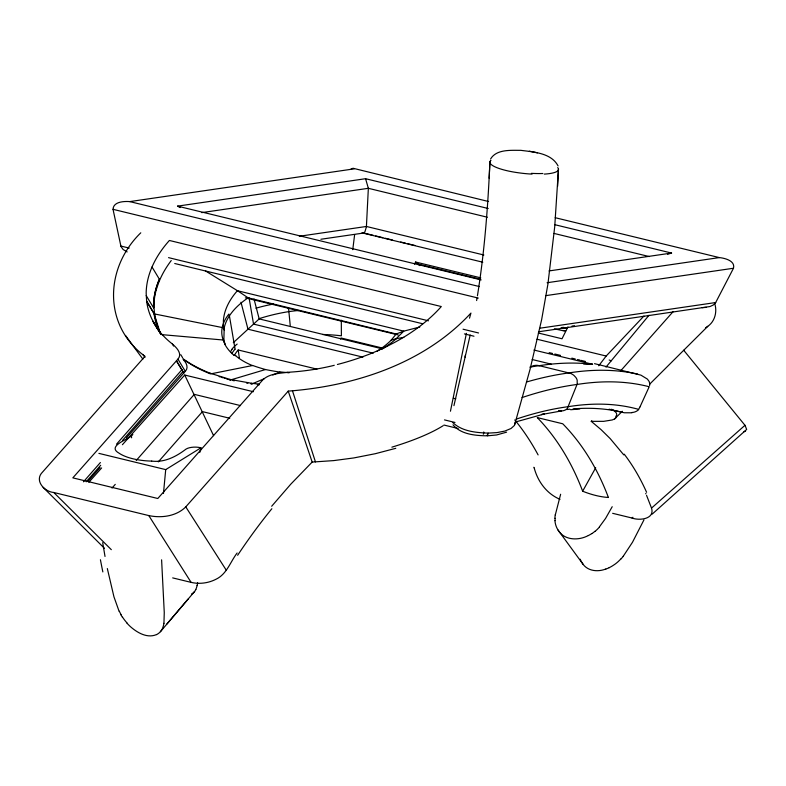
<?xml version="1.0" encoding="UTF-8"?>
<svg xmlns="http://www.w3.org/2000/svg" width="786" height="786" viewBox="0 0 786 786"><rect width="100%" height="100%" fill="white"/><g stroke="black" fill="none" stroke-linecap="round" stroke-linejoin="round"><path stroke-width="1.18" d="M558.453 169.059L554.72 226.732L547.901 284.208L541.642 319.656L530.088 369.214L514.457 425.413L511.047 428.488L504.848 431.062L496.968 432.605L488.106 433.115L487.585 435.808L496.595 434.972L506.597 432.162M714.68 303.406C717.363 311.551 715.044 321.346 707.764 326.337L649.796 384.03L649.226 381.603L647.418 379.117L640.934 375.148L600.209 365.038M555.063 518.279L555.103 520.637M649.796 384.059L649.6 385.572M224.128 342.49L225.081 344.297L223.863 340.063L224.197 327.929A98.623 51.011 -6.5 0 1 248.101 297.825M477.426 295.801C484.51 251.716 487.939 207.131 489.884 162.545M489.157 178.235L489.924 161.798M557.638 186.223L558.414 169.805M163.459 493.421L165.718 469.615L200.961 447.804L200.656 450.211M197.61 582.74L197.207 585.57M352.757 249.673L354.604 234.827M555.329 514.83L560.634 494.256M163.94 623.337L164.264 612.579L161.602 559.828M199.801 452.402L200.961 447.804M465.047 357.149L465.361 355.174M476.63 300.557L477.023 298.179M450.447 411.225L466.412 333.303M469.517 318.163L470.942 313.034M470.185 335.003L453.944 405.645M515.076 423.978L515.213 422.514M340.593 339.13L341.036 338L382.733 348.129M640.05 406.784L649.197 386.741L648.421 386.545A727.934 309.871 -60.8 0 0 577.032 384.462A727.934 327.104 -60.3 0 0 522.051 397.559M639.922 407.069L638.556 409.349A679.301 289.169 -60.8 0 0 568.514 406.637A679.301 305.243 -60.3 0 0 516.382 419.095M643.95 519.89L632.494 542.242L623.2 556.331M490.552 159.047C496.418 149.055 510.743 150.401 520.764 150.332C533.714 152.022 551.291 152.916 558.06 165.925M414.536 264.184L415.607 262.033L480.777 277.861M567.944 326.897L562.019 338.776L538.322 333.018M538.705 331.771L710.033 306.53L713.364 304.968L715.496 302.885L733.485 268.252C735.46 260.814 724.918 258.152 719.347 257.592L555.191 217.702M230.544 351.686L231.968 349.406M612.206 506.715L605.564 518.436L599.384 526.885M608.413 497.469A66.722 34.24 33.6 0 1 582.652 491.211L595.7 467.758M172.684 577.897L191.106 582.367C199.457 584.352 208.506 583.133 216.121 579.184C226.82 574.085 230.347 561.823 237.117 553.01M643.931 316.051L606.173 356.038L598.745 365.765M288.089 372.81L287.794 372.318C279.305 373.409 269.5 373.556 262.907 379.766L157.799 498.501L72.833 477.859L177.941 359.114C182.716 353.779 176.506 347.481 172.399 344.072L173.578 346.036M126.369 437.91L185.299 371.336C188.699 367.986 186.557 362.867 183.619 360.037M419.822 326.996L403.778 331.142L396.213 333.991L391.114 340.23A97.926 50.648 -6.5 0 1 377.064 351.254M271.671 506.253L290.741 484.215L312.17 462.07L333.785 460.596L353.818 457.933L375.374 453.689L395.78 448.315M605.977 367.111L649 315.274M160.393 631.698L194.594 591.485A28.876 17.842 44.1 0 0 195.852 589.471M166.887 624.025L188.09 599.099M83.454 481.818L100.392 462.532M116.525 444.169L181.89 369.744M86.185 481.798L100.696 465.273M122.469 440.484L183 371.562L176.437 360.823L183.796 373.036M112.034 488.047L115.257 484.373M136.233 460.488L194.309 394.366L240.526 405.596M158.31 461.873L202.444 411.628L229.758 418.27M88.081 481.16L100.048 467.641M140.782 232.813C104.44 268.193 103.104 325.787 145.017 356.323L42.542 472.081C33.985 480.462 44.33 491.712 53.772 492.488L148.79 515.577C161.405 518.279 176.339 516.333 185.771 506.882L288.246 391.123C354.83 386.064 424.018 363.564 470.45 313.585M620.567 370.953L673.111 311.639M88.857 482.24L101.64 467.945M122.41 444.719L184.73 375.04L253.387 391.723M623.77 454.878L610.162 438.568L601.064 429.628L591.259 421.345L591.779 420.775M621.117 558.718L618.385 561.41A34.633 28.886 -37.5 0 1 615.173 564.063L613.905 564.918A30.379 25.123 -37.5 0 1 609.16 567.688M351.067 168.98L353.071 168.263L488.578 201.521M391.114 340.23L396.203 338.658L403.778 331.142L237.48 290.732L205.441 270.885M591.259 421.345L603.668 421.345L612.274 419.95L614.613 418.928L622.325 411.265M233.314 342.676L259.184 318.91L381.23 348.571M612.648 513.317L632.042 518.033L632.907 517.267M652.154 514.152L746.661 429.441L745.069 425.413L683.682 350.232M632.042 518.033C639.303 520.833 655.072 519.163 651.525 508.1L744.981 425.295M707.764 326.337L705.563 327.85M745.57 431.033L743.939 431.769M614.613 418.928L615.929 417.72L616.204 416.226M132.805 434.471A10.454 4.294 -1.2 0 1 131.439 435.817C128.334 439.374 106.415 446.143 119.01 453.149A41.619 16.398 -0.5 0 0 151.698 461.107M191.479 594.098L192.796 593.233A27.304 16.909 43.1 0 0 194.594 591.475M159.587 332.193L152.032 319.322A163.213 96.963 -11.3 0 1 146.648 301.333L146.176 293.217A160.894 95.587 -11.3 0 1 152.022 267.014A157.161 93.367 -11.3 0 1 169.393 240.467L441.3 306.54A160.59 95.411 -11.3 0 1 425.933 321.415A158.497 94.163 -11.3 0 1 394.169 342.657L386.152 346.773A169.432 100.657 -11.3 0 1 367.868 354.781L367.327 354.948A163.213 96.963 -11.3 0 1 337.636 364.419L337.41 364.478M588.341 535.521C578.624 540.797 564.161 540.542 558.031 530.019A28.827 23.089 -39 0 1 554.936 520.676M250.557 383.725L251.913 383.971L264.096 378.754M272.801 375.04L279.767 372.063A81.656 18.255 3.7 0 1 265.491 369.528A81.656 21.134 7.3 0 1 252.709 365.49L211.405 373.733M156.512 634.567C147.375 638.556 137.481 632.818 130.673 626.874A31.548 20.23 39.8 0 1 126.821 622.974M605.78 569.015C598.264 572.012 588.459 571.334 583.222 564.505L558.031 530.019M515.311 422.043L544.472 413.937L541.387 414.556L561.381 410.96M287.804 372.279A152.995 90.891 -11.3 0 0 333.529 365.51L334.256 365.264M667.599 254.261L671.568 253.053L554.887 224.708M229.001 379.667L230.229 380.051L265.491 369.538M396.203 338.658L403.798 337.361M631.924 412.797L624.261 412.768L609.14 409.201M583.615 364.006L592.556 364.282A754.246 322.368 -61.1 0 0 539.196 365.687A14.767 12.605 82.2 0 0 533.085 365.844A9.471 8.076 80.6 0 0 531.336 366.679M127.155 251.933L123.107 249.496L120.995 246.568L113.027 209.322C113.331 201.638 123.903 201.177 129.749 201.599L354.162 168.862M180.161 207.563L177.538 206.138L365.569 178.707L488.204 208.506M201.727 212.623L368.349 188.306L487.389 217.231M299.338 236.252L366.414 226.466L483.852 254.998M320.885 239.258L363.24 233.088L364.871 231.949L366.394 226.918L368.349 188.306L365.569 178.707M549.041 270.934L671.568 253.053M547.105 282.724L719.347 257.592M545.779 295.634L733.485 268.252M540.139 328.165L715.682 302.541M561.096 327.683L563.523 327.33M572.012 326.082L574.438 325.728M706.359 307.365L702.095 307.65M570.636 409.742L579.754 408.966M488.106 433.115C475.923 432.644 461.971 431.416 452.785 422.514M486.711 435.827C475.019 435.572 461.038 434.442 453.011 424.823M562.756 328.175L566.971 328.234M151.698 461.087C164.48 462.748 176.172 456.617 186.017 449.111A10.454 4.117 -0.5 0 1 200.489 447.706M565.635 330.837L563.09 330.719A81.656 6.543 8.7 0 0 554.366 328.862M532.093 174.109L528.978 173.912A34.564 7.673 6.2 0 1 518.672 172.812A35.124 7.84 6.2 0 1 509.014 171.161A34.388 7.663 6.2 0 1 490.366 161.081M161.906 334.64L223.863 340.063M182.991 358.74A168.204 99.93 -11.3 0 0 210.137 373.203L229.817 379.363L251.491 383.273A167.614 99.586 -11.3 0 0 259.4 384.079M232.941 380.542L234.297 380.788M246.49 382.988L247.845 383.234M537.437 152.848L529.381 151.197M554.051 233.432L649.275 256.57M362.631 232.764L373.33 235.358M375.708 235.938L382.841 237.677M385.219 238.246L392.361 239.985M400.683 242.009L405.438 243.159M407.816 243.739L414.949 245.478M482.791 262.21L361.943 232.833M418.034 264.076L479.794 279.089M177.538 206.138L481.15 279.914M129.749 201.599L479.48 286.576M113.027 209.322L478.301 298.081M536.995 339.228L606.173 356.038M120.848 246.057L129.199 248.081M168.548 257.641L428.478 320.806M463.052 329.206L478.556 332.969M549.159 352.639L552.558 353.464M554.828 354.014L560.497 355.39M571.844 358.151L575.254 358.976M577.523 359.526L579.793 360.076M580.923 360.352L585.462 361.462M594.54 363.663L599.079 364.763M533.89 350.025L592.556 364.282M174.718 263.507L422.701 323.763M464.428 333.903L473.968 336.221M532.201 359.516L551.3 364.154M539.206 365.667L570.214 373.271A15.239 12.94 82.1 0 1 573.977 375.453L575.843 377.457A7.909 6.691 81.2 0 1 577.179 380.188L577.209 384.01L567.364 408.455A9.658 8.253 79.8 0 1 564.22 410.43L563.847 410.577A14.944 12.753 80.7 0 1 558.492 410.685M245.389 297.825L398.247 334.964M373.212 353.179L253.534 324.097L249.054 297.737M362.916 357.129L247.983 329.206L240.988 302.246M453.394 398.256L455.782 398.836M316.955 369.125L238.227 349.996L239.386 358.259M444.483 419.901L454.986 422.455M443.943 425.049L458.12 428.498M98.898 453.375L165.718 469.615M396.213 333.991L248.16 297.845L237.48 290.732M224.197 327.929L154.321 313.909L146.55 300.999M219.147 376.602L220.375 376.985M221.613 377.368L222.841 377.752M224.079 378.135L225.307 378.518M226.535 378.901L227.773 379.284M487.566 435.808L487.094 435.139M235.751 355.636L234.307 355.075M609.199 360.008L611.213 360.823M560.005 499.326C546.751 493.755 537.919 481.73 534.225 468.073M189.357 363.378L183.197 359.261M415.607 262.033L419.832 265.609M111.317 549.669L53.772 492.488M43.122 487.379L104.43 548.294M125.485 335.445L142.865 359.104M142.816 354.407L144.978 357.384M583.222 564.505L581.07 561.155A31.548 25.201 -39.9 0 1 580.186 559.19M185.771 506.882L226.25 570.155M148.79 515.577L191.106 582.367M122.37 617.236L120.916 614.809M251.491 383.273L251.913 383.971M229.817 379.363L230.229 380.051M152.032 267.014L159.391 279.226A165.473 98.309 -11.3 0 0 153.594 307.788M210.108 373.222L210.53 373.91A170.356 101.207 -11.3 0 1 190.251 363.957M146.196 295.575L153.555 307.798L153.535 305.43A160.894 95.587 -11.3 0 1 159.381 279.226M180.76 354.663L182.607 357.718M146.648 301.333L154.007 313.545L160.413 333.559L160.079 332.93M177.941 359.114L185.299 371.336M153.054 321.346L159.018 331.387M160.737 334.237L160.924 334.551C153.82 319.696 151.629 302.698 157.151 287.037A157.888 93.809 -11.3 0 1 171.24 260.549M184.73 375.04L213.586 435.66M159.637 332.046L159.391 331.535A163.213 96.963 -11.3 0 1 154.017 313.545M533.861 467.267L534.107 467.808M119.079 611.253L113.941 596.8L107.328 568.553M645.719 493.382L645.945 493.913M646.564 495.377L651.525 508.1M608.393 497.45C598.185 470.254 583.183 444.581 562.747 423.782L537.28 417.602C557.51 438.48 572.434 464.074 582.652 491.191M288.246 391.123L312.17 462.07M292.461 390.77L315.451 461.903M224.265 330.14L223.499 327.752L223.381 320.776A97.955 58.193 -11.3 0 1 237.401 290.712M254.016 298.985L259.184 318.91M105.019 556.459L102.701 542.674M229.316 315.255L235.102 349.23M131.596 437.782L131.409 435.817M290.221 325.443L288.688 309.517A9.471 8.106 82.4 0 0 287.794 307.778M341.311 320.216L341.389 335.819A691.159 369.253 87 0 0 322.525 334.482M172.448 344.052A153.555 91.225 -11.3 0 1 153.093 321.661M234.228 355.557A83.178 43.014 -6.5 0 1 238.129 349.976M396.291 338.697A98.957 58.793 -11.3 0 1 381.78 349.308M259.459 384.747A169.678 100.805 -11.3 0 1 257.277 384.55M252.542 365.598A86.725 45.814 -6.3 0 1 235.594 355.694M289.543 372.643A86.745 44.674 -7.3 0 1 279.904 371.876M233.904 355.243A89.054 49.194 -8.3 0 1 224.875 344.356M224.334 342.45A81.705 42.257 -6.5 0 1 228.932 314.056M231.841 353.582A81.705 42.257 -6.5 0 1 234.916 349.21M443.137 425.717A132.47 32.796 -9.8 0 1 391.88 447.165M237.627 555.28A410.39 163.085 -70.3 0 1 271.858 508.729M231.831 349.377A84.299 34.849 8.8 0 1 237.166 344.091M565.213 330.847A86.745 18.992 20.3 0 1 562.648 330.415M611.547 409.231A132.47 17.685 3.9 0 1 616.077 416.148M624.222 454.17A410.39 223.401 -67.4 0 1 646.593 492.282M514.761 419.94A410.39 186.429 -82.8 0 1 538.105 454.907M566.706 409.526A665.329 281.958 -60.5 0 1 569.899 409.182M573.073 408.897A665.329 281.958 -60.5 0 1 621.972 412.257M483.754 431.966A11.643 1.7 79.8 0 1 483.302 434.206M638.694 409.644A11.643 11.053 73.2 0 1 631.905 412.503M259.331 318.585A738.978 377.309 86.9 0 1 289.14 311.57A738.978 394.798 87 0 1 298.935 310.45M526.61 381.986A746.887 336.536 -60.6 0 1 568.769 372.937A746.887 319.224 -61.1 0 1 637.682 374.087M529.882 367.131A754.246 339.857 -60.6 0 1 539.196 365.687M255.902 308.2A754.246 385.12 87.3 0 1 273.43 304.035M490.297 161.081A34.122 7.595 6.2 0 1 490.975 160.423M542.841 173.51A34.368 6.897 5.8 0 1 531.375 173.352M544.276 174.099A34.849 7.742 6.2 0 0 552.489 173.058A34.122 7.605 6.2 0 0 558.04 170.523A34.397 7.644 6.1 0 0 557.696 167.575M163.891 623.318A44.203 26.881 46.4 0 1 163.478 625.469L162.741 627.896A34.633 21.34 44 0 1 161.513 630.225L160.973 631.001A30.379 18.756 43.1 0 1 158.536 633.388A31.931 19.679 41.9 0 1 156.542 634.607M126.959 622.895A32.698 21.153 39.7 0 1 122.557 617.187M121.142 614.77A50.117 34.162 38 0 1 119.315 611.233M102.848 571.933A523.358 330.67 -74.2 0 1 100.421 559.74M197.06 585.482A33.287 20.387 46 0 1 195.822 589.441M623.239 556.35A44.203 37.669 -36.9 0 1 621.156 558.748M609.17 567.708A31.931 26.125 -37.2 0 1 605.79 569.093M599.512 526.974A33.287 28.257 -37.5 0 1 595.012 531.405M594.943 531.326A28.876 24.101 -37.8 0 1 591.887 533.586M591.858 533.537A27.304 22.578 -37.7 0 1 588.35 535.541M554.955 518.298A40.626 31.882 -44.1 0 1 555.201 514.85"/></g></svg>
